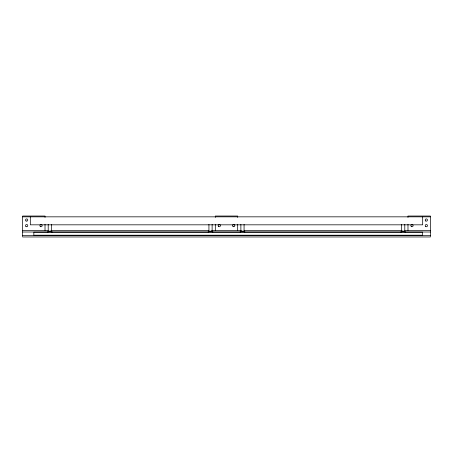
<?xml version="1.0" encoding="UTF-8"?>
<svg xmlns="http://www.w3.org/2000/svg" width="453" height="453" viewBox="0 0 453 453"><rect width="100%" height="100%" fill="white"/><g stroke="black" fill="none" stroke-linecap="round" stroke-linejoin="round"><path stroke-width="0.68" d="M22.65 216.834L430.35 216.834M22.65 230.413L48.131 230.413M50.963 230.413L208.805 230.413M211.636 230.413L241.364 230.413M244.195 230.413L402.038 230.413M404.869 230.413L430.35 230.413M47.412 231.93L52.203 231.93M208.125 231.93L212.921 231.93M240.079 231.93L244.875 231.93M400.797 231.93L405.588 231.93M22.65 232.01L48.131 232.01M51.67 232.01L208.805 232.01M212.344 232.01L240.656 232.01M244.195 232.01L401.33 232.01M404.869 232.01L430.35 232.01M22.65 235.367L430.35 235.367M47.412 235.447L52.203 235.447M208.125 235.447L212.921 235.447M240.079 235.447L244.875 235.447M400.797 235.447L405.588 235.447M422.683 216.834L422.683 224.824L30.317 224.824L30.317 216.834M407.983 217.406L407.983 216.036L430.35 216.036L430.35 236.964L22.65 236.964L22.65 216.036L45.017 216.036L45.017 217.406M407.983 224.252L407.983 230.413M404.789 224.343L404.789 231.132L401.596 231.132L401.596 224.343M244.071 224.343L244.071 231.132L240.877 231.132L240.877 224.343M237.683 217.406L237.683 216.036L215.317 216.036L215.317 217.406M237.683 224.252L237.683 230.413M215.317 224.252L215.317 230.413M212.123 224.343L212.123 231.132L208.929 231.132L208.929 224.343M51.404 224.343L51.404 231.132L48.211 231.132L48.211 224.343M45.017 224.252L45.017 230.413M422.36 232.174L33.833 232.174L33.833 235.209L422.36 235.209L422.36 232.174M411.318 226.523A1.116 1.116 0 0 0 413.091 225.741A1.116 1.116 0 0 0 411.528 224.597A1.116 1.116 0 0 0 411.318 226.523M425.797 226.591A1.116 1.116 0 0 0 427.473 225.622A1.116 1.116 0 0 0 425.797 224.654A1.116 1.116 0 0 0 425.797 226.591M425.752 220.973A1.116 1.116 0 0 0 427.473 220.079A1.116 1.116 0 0 0 425.843 219.037A1.116 1.116 0 0 0 425.752 220.973M218.652 226.523A1.116 1.116 0 0 0 220.424 225.741A1.116 1.116 0 0 0 218.861 224.597A1.116 1.116 0 0 0 218.652 226.523M233.131 226.591A1.116 1.116 0 0 0 234.807 225.622A1.116 1.116 0 0 0 233.131 224.654A1.116 1.116 0 0 0 233.131 226.591M25.985 226.523A1.116 1.116 0 0 0 27.758 225.741A1.116 1.116 0 0 0 26.195 224.597A1.116 1.116 0 0 0 25.985 226.523M26.087 220.996A1.116 1.116 0 0 0 27.763 220.028A1.116 1.116 0 0 0 26.087 219.059A1.116 1.116 0 0 0 26.087 220.996M40.464 226.591A1.116 1.116 0 0 0 42.14 225.622A1.116 1.116 0 0 0 40.464 224.654A1.116 1.116 0 0 0 40.464 226.591"/></g></svg>
